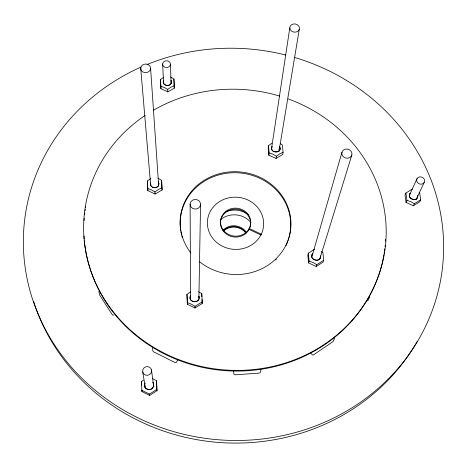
<?xml version="1.0" encoding="UTF-8"?>
<svg xmlns="http://www.w3.org/2000/svg" width="467" height="467" viewBox="0 0 467 467"><rect width="100%" height="100%" fill="white"/><g stroke="black" fill="none" stroke-linecap="round" stroke-linejoin="round"><path stroke-width="0.7" d="M190.565 291.817L186.958 294.397L187.384 304.274L195.008 307.992L195.019 306.323L202.246 301.834L201.797 293.65L198.574 291.752M198.895 297.66L200.553 204.441A5.225 4.804 0.2 0 0 192.889 200.028A5.225 4.804 0.2 0 0 192.567 208.34A5.225 4.804 0.2 0 0 200.553 204.441M201.797 293.65L201.826 296.726M195.008 307.992L202.199 303.521L202.246 301.834M271.905 143.211L268.519 145.634L268.192 147.881L268.805 155.126L276.061 158.465L282.681 154.53L283.066 152.306L282.412 145.044L280.521 143.795M268.805 155.126L269.132 152.902L268.519 145.634M271.648 147.881L289.803 27.845M276.061 158.465L276.423 156.252L279.826 153.818L283.066 152.306M279.003 151.226L299.283 29.293A4.833 4.127 8.1 0 0 293.375 23.998A4.833 4.127 8.1 0 0 291.215 30.84A4.833 4.127 8.1 0 0 299.283 29.293M260.989 369.59L260.358 372.38L259.418 373.104L234.901 374.832L233.903 374.242L233.494 370.22M190.18 298.921L190.612 297.8M144.881 385.841L144.747 387.085M314.612 249.174L308.354 253.172L307.841 255.035L308.599 262.909L316.206 266.505L323.024 262.197L323.608 260.364L323.111 254.282L322.802 252.472L321.337 251.526M308.599 262.909L309.119 261.071L308.354 253.172M311.979 256.482L341.949 152.248M316.206 266.505L316.766 264.684L323.608 260.364M319.872 258.73L351.838 154.991A5.131 4.577 15.1 0 0 345.475 149.131A5.131 4.577 15.1 0 0 343.362 156.766A5.131 4.577 15.1 0 0 351.838 154.991M190.577 295.664C187.069 303.001 201.16 303.999 198.895 296.282C201.143 304.105 186.958 302.925 190.606 295.599M150.619 185.644L151.034 184.681M334.57 338.312L333.012 341.622L313.491 354.879L312.335 354.926L310.777 352.906M412.268 189.059L405.922 193.034L405.017 195.072L406.027 202.409L413.388 205.778L419.716 201.779L420.685 199.771L419.635 192.41M406.027 202.409L406.938 200.396L405.922 193.034M409.629 194.902L417.06 178.557M369.613 297.24L367.815 300.888M416.214 199.368L424.199 182.486A4.08 3.613 21.9 0 0 420.44 176.847A4.08 3.613 21.9 0 0 417.247 182.247A4.08 3.613 21.9 0 0 424.199 182.486M413.388 205.778L414.334 203.781L420.685 199.771M177.892 359.596L176.275 362.456L175.154 362.62L153.439 351.715L152.878 351.085L152.516 348.113M410.242 193.215C405.846 198.989 418.292 202.666 417.755 195.685C418.111 202.929 405.776 198.738 410.277 193.163M170.467 76.962L173.911 79.028L174.308 88.21L167.776 91.859L160.928 88.73L160.508 79.542L163.765 77.218M167.776 91.859L167.676 89.466L170.94 87.136L174.238 85.8M157.963 178.201L161.629 180.355L162.072 189.97L155.102 194.044L147.841 190.606L147.374 180.986L150.835 178.511M155.102 194.044L154.939 191.949L158.412 189.468L161.938 187.862L161.629 180.355M152.639 378.597L156.527 380.803L157.005 390.692L149.609 395.409L141.921 391.533L141.425 381.638L143.375 380.161M149.609 395.409L149.417 394.119L156.842 389.385L156.527 380.803M113.709 315.032L112.979 315.161L112.296 314.688L99.804 295.325L98.829 291.542M148.021 389.56C150.847 390.178 153.789 387.773 153.661 384.866C151.781 378.679 154.273 385.106 153.532 386.121C152.166 392.543 141.723 388.941 145.015 383.086C143.468 385.596 145.424 389.134 147.946 389.548M160.8 86.325L164.215 87.399L167.676 89.466M269.132 152.902L272.851 154.116L276.423 156.252M406.938 200.396L410.826 201.674L414.334 203.781M147.642 188.493L151.255 189.783L154.939 191.949M309.119 261.071L313.053 262.501L316.766 264.684M186.958 294.397L187.36 302.587L191.184 304.11L195.019 306.323M141.694 390.225L149.417 394.119M279.377 146.259C283.592 153.643 269.056 154.011 272.063 146.568C268.98 153.912 283.551 153.38 279.424 146.305M278.945 149.201L279.429 150.105M141.425 381.638L141.723 385.117M142.744 371.948L145.4 388.095M153.719 385.491L153.894 386.577M151.477 369.952A4.483 4.343 -23.7 0 1 145.733 375.141A4.483 4.343 -23.7 0 1 144.134 367.78A4.483 4.343 -23.7 0 1 151.477 369.952L153.468 384.779M156.842 389.385L157.005 390.692M147.374 180.986L147.841 190.606M140.701 68.147L150.713 185.743M150.613 68.521A4.968 4.314 -2.3 0 1 142.949 71.982A4.968 4.314 -2.3 0 1 143.404 64.516A4.968 4.314 -2.3 0 1 150.613 68.521L158.675 185.673M161.938 187.862L162.072 189.97M201.977 299.44L202.199 303.521M160.508 79.542L160.928 88.73M174.308 88.21L173.911 79.028M162.644 63.985L163.526 82.186M170.426 64.283A3.894 3.38 -0.7 0 1 164.431 66.991A3.894 3.38 -0.7 0 1 164.746 61.142A3.894 3.38 -0.7 0 1 170.426 64.283L171.103 83.196M141.88 390.108L141.921 391.533M187.36 302.587L187.384 304.274M190.122 204.079L190.542 298.845M288.682 238.637A55.322 51.294 5.5 0 0 259.687 178.248L258.66 177.781A55.322 51.294 5.5 0 0 186.409 199.707L185.889 200.652A55.322 51.294 5.5 0 0 180.77 230.879M288.355 239.67A55.322 51.294 5.5 0 1 288.005 240.698M287.631 241.713A55.322 51.294 5.5 0 1 285.909 245.712M276.341 259.144A55.322 51.294 5.5 0 1 275.548 259.932M182.235 237.242A55.322 51.294 5.5 0 1 181.932 236.191M181.651 235.135A55.322 51.294 5.5 0 1 181.394 234.078M181.161 233.015A55.322 51.294 5.5 0 1 180.951 231.947M225.83 211.884A20.968 19.486 5.5 0 1 243.943 212.082L244.334 212.269A20.968 19.486 5.5 0 1 247.65 214.242M247.995 214.499A20.968 19.486 5.5 0 1 248.333 214.762M220.815 219.437A20.752 19.322 5.5 0 1 243.412 216.816L243.797 216.997A20.752 19.322 5.5 0 1 251.03 222.712M294.911 57.558A210.284 196.006 5.5 0 1 410.499 352.299A210.284 196.006 5.5 0 1 76.705 372.975A210.284 196.006 5.5 0 1 140.987 67.096M147.204 64.446A210.284 196.006 5.5 0 1 285.74 55.042M417.078 341.54A208.095 194.307 5.5 0 1 416.021 343.385M415.659 343.992A208.095 194.307 5.5 0 1 215.579 442.179A208.095 194.307 5.5 0 1 36.391 309.405M36.146 308.74A208.095 194.307 5.5 0 1 34.972 305.395M34.745 304.729A208.095 194.307 5.5 0 1 33.653 301.367M199.73 261.864A55.439 51.382 5.5 0 0 210.529 268.659L211.592 269.155A55.439 51.382 5.5 0 0 285.617 245.788L286.108 244.807A55.439 51.382 5.5 0 0 259.821 177.232L258.794 176.765A55.439 51.382 5.5 0 0 186.397 198.726L185.878 199.672A55.439 51.382 5.5 0 0 190.91 252.974M288.221 98.934A151.39 140.503 5.5 0 1 363.705 305.26A151.39 140.503 5.5 0 1 132.412 331.862A151.39 140.503 5.5 0 1 145.219 115.384M153.229 110.37A151.39 140.503 5.5 0 1 279.698 96.109M385.176 245.298A151.069 140.258 5.5 0 1 385.059 246.471M384.785 248.812A151.069 140.258 5.5 0 1 384.557 250.563M384.388 251.731A151.069 140.258 5.5 0 1 384.119 253.482M383.927 254.649A151.069 140.258 5.5 0 1 383.617 256.395M383.506 256.973A151.069 140.258 5.5 0 1 382.269 262.769M382.134 263.341A151.069 140.258 5.5 0 1 228.812 370.874A151.069 140.258 5.5 0 1 85.333 248.462M85.245 247.872A151.069 140.258 5.5 0 1 84.842 244.912M84.766 244.317A151.069 140.258 5.5 0 1 84.393 240.762M84.241 238.981A151.069 140.258 5.5 0 1 84.037 236.016M84.083 220.646A151.069 140.258 5.5 0 1 84.253 218.293M84.585 214.779A151.069 140.258 5.5 0 1 84.784 213.028M85.087 210.699A151.069 140.258 5.5 0 1 85.257 209.537M85.525 207.797A151.069 140.258 5.5 0 1 85.724 206.636M385.614 239.437A151.069 140.258 5.5 0 1 385.508 241.194M223.448 230.651A14.512 13.543 5.5 0 1 240.161 228.03L240.429 228.159A14.512 13.543 5.5 0 1 246.01 232.875M222.905 230.389A14.541 13.566 5.5 0 1 240.254 227.143L240.528 227.266A14.541 13.566 5.5 0 1 246.284 232.233M223.535 230.967A14.5 13.531 5.5 0 1 245.449 232.613M320.525 256.015C320.876 263.762 307.835 259.465 312.738 253.447C307.829 259.407 320.776 263.797 320.537 256.079M171.412 81.813C171.523 87.726 160.899 85.753 163.73 80.324C161.705 83.739 166.591 86.967 169.515 84.982C172.755 84.807 170.128 77.318 171.412 81.813M158.938 183.613C159.148 189.374 149.061 188.726 150.374 182.965C149.452 186.491 154.005 188.995 156.848 187.174C160.531 187.051 157.391 177.915 158.938 183.613M249.209 228.486L249.092 229.42L260.872 234.983L261.012 234.06L249.209 228.486M261.071 234.592L260.82 235.082A28.16 26.105 5.5 0 1 223.384 246.693L222.852 246.448A28.16 26.105 5.5 0 1 210.214 211.539L210.477 211.055A28.16 26.105 5.5 0 1 247.487 199.806L248.012 200.051A28.16 26.105 5.5 0 1 261.071 234.592M249.156 229.303L249.016 229.566A15.084 13.987 5.5 0 1 228.964 235.602L228.678 235.467A15.084 13.987 5.5 0 1 222 216.776L222.14 216.513A15.084 13.987 5.5 0 1 242.069 210.576L242.35 210.71A15.084 13.987 5.5 0 1 249.156 229.303M249.273 228.369L249.133 228.632A15.113 14.01 5.5 0 1 229.04 234.685L228.76 234.545A15.113 14.01 5.5 0 1 222.064 215.818L222.204 215.561A15.113 14.01 5.5 0 1 242.175 209.613L242.455 209.747A15.113 14.01 5.5 0 1 249.273 228.369"/></g></svg>
